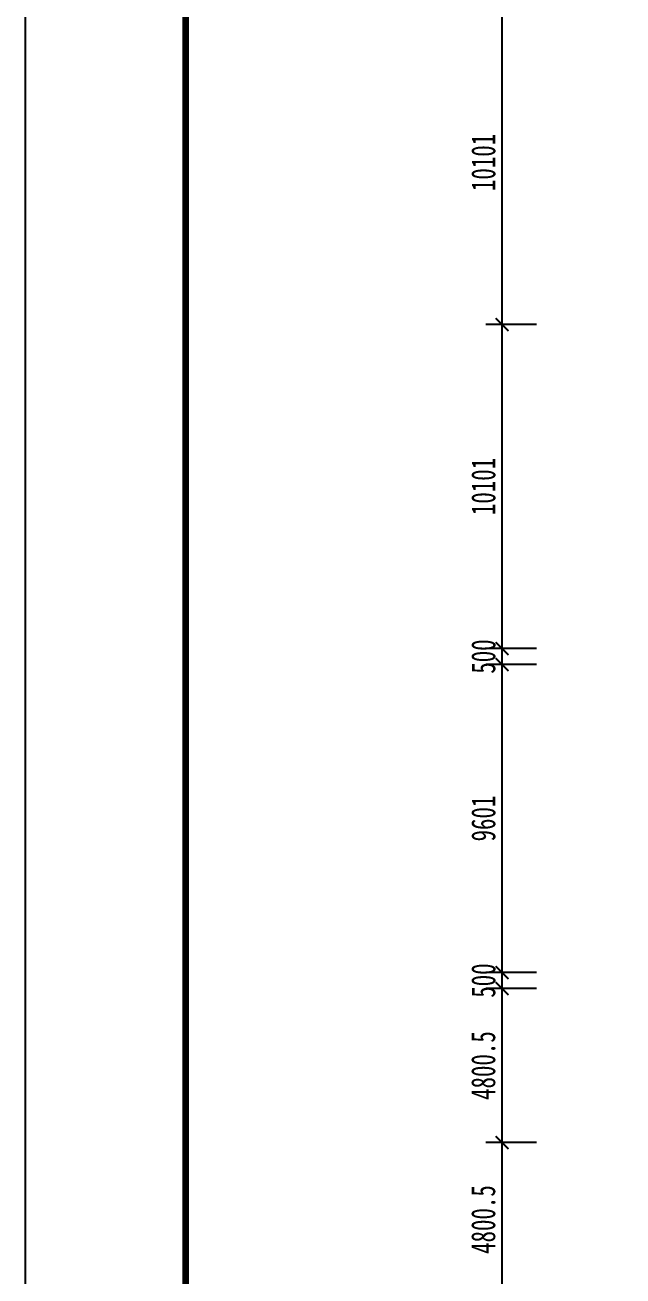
# Model space of a CAD drawing. Header units: millimetres. Extents: x -299291 to 688124, y -407813 to 623474.
# Drawn here: x 152495 to 171130, y 177568 to 216564 of the extents above; entities that cross this region are included whole.
import ezdxf

# ---------------------------------------------------------------- set-up
doc = ezdxf.new("R2010")
doc.units = ezdxf.units.MM
doc.layers.add('边框粗', color=7, linetype='Continuous', lineweight=100)
doc.styles.add('长仿宋', font='simfang.ttf', dxfattribs={"width": 0.7})
doc.dimstyles.new('副本ISO-25', dxfattribs={"dimtxt": 750, "dimasz": 400, "dimexe": 500, "dimexo": 200, "dimgap": 200, "dimtad": 1, "dimdec": 1, "dimdsep": 46, "dimtxsty": '长仿宋', "dimblk": 'ARCHTICK', "dimcen": 200, "dimadec": 0, "dimazin": 0, "dimtfac": 1, "dimtdec": 1, "dimtmove": 0, "dimatfit": 3, "dimldrblk": 'ARCHTICK', "dimfxl": 1, "dimarcsym": 0})

# ---------------------------------------------------------------- blocks, each defined once
blk = doc.blocks.new('_ArchTick')
at = {"color": 0, "linetype": 'ByBlock', "lineweight": 25, "const_width": 0.15}
blk.add_lwpolyline([(-0.5, -0.5), (0.5, 0.5)], dxfattribs=at)
blk = doc.blocks.new('*D44')
at = {"layer": 'Defpoints', "color": 0, "lineweight": -2, "ltscale": 10, "transparency": 16777216}
for p, q in [((168434, 181727), (166861, 181727)), ((167361, 176926), (167361, 181727)), ((168434, 176926), (166861, 176926))]:
    blk.add_line(p, q, dxfattribs=at)
at = {"layer": 'Defpoints', "color": 0, "ltscale": 10, "transparency": 16777216}
for p in [(167361, 181727), (168634, 181727), (168634, 176926)]:
    blk.add_point(p, dxfattribs=at)
at = {"layer": 'Defpoints', "color": 0, "lineweight": -2, "ltscale": 10, "transparency": 16777216, "xscale": 400, "yscale": 400, "zscale": 400}
for p, rotation in [((167361, 181727), 90), ((167361, 176926), 270)]:
    blk.add_blockref('_ArchTick', p, dxfattribs=dict(at, rotation=rotation))
at = {"layer": 'Defpoints', "color": 0, "ltscale": 10, "transparency": 16777216, "insert": (166779, 179327), "char_height": 750, "attachment_point": 5, "rotation": 90, "style": '长仿宋'}
blk.add_mtext('4800.5', dxfattribs=at)
blk = doc.blocks.new('*D45')
at = {"layer": 'Defpoints', "color": 0, "lineweight": -2, "ltscale": 10, "transparency": 16777216}
for p, q in [((168434, 186527), (166861, 186527)), ((167361, 181727), (167361, 186527)), ((168434, 181727), (166861, 181727))]:
    blk.add_line(p, q, dxfattribs=at)
at = {"layer": 'Defpoints', "color": 0, "ltscale": 10, "transparency": 16777216}
for p in [(167361, 186527), (168634, 186527), (168634, 181727)]:
    blk.add_point(p, dxfattribs=at)
at = {"layer": 'Defpoints', "color": 0, "lineweight": -2, "ltscale": 10, "transparency": 16777216, "xscale": 400, "yscale": 400, "zscale": 400}
for p, rotation in [((167361, 186527), 90), ((167361, 181727), 270)]:
    blk.add_blockref('_ArchTick', p, dxfattribs=dict(at, rotation=rotation))
at = {"layer": 'Defpoints', "color": 0, "ltscale": 10, "transparency": 16777216, "insert": (166779, 184127), "char_height": 750, "attachment_point": 5, "rotation": 90, "style": '长仿宋'}
blk.add_mtext('4800.5', dxfattribs=at)
blk = doc.blocks.new('*D46')
at = {"color": 0, "lineweight": -2, "ltscale": 10, "transparency": 16777216}
for p, q in [((168434, 187027), (166861, 187027)), ((167361, 186527), (167361, 187027)), ((168434, 186527), (166861, 186527))]:
    blk.add_line(p, q, dxfattribs=at)
at = {"layer": 'Defpoints', "color": 0, "ltscale": 10, "transparency": 16777216}
for p in [(167361, 187027), (168634, 187027), (168634, 186527)]:
    blk.add_point(p, dxfattribs=at)
at = {"color": 0, "lineweight": -2, "ltscale": 10, "transparency": 16777216, "xscale": 400, "yscale": 400, "zscale": 400}
for p, rotation in [((167361, 187027), 90), ((167361, 186527), 270)]:
    blk.add_blockref('_ArchTick', p, dxfattribs=dict(at, rotation=rotation))
at = {"color": 0, "ltscale": 10, "transparency": 16777216, "insert": (166782, 186777), "char_height": 750, "attachment_point": 5, "rotation": 90, "style": '长仿宋'}
blk.add_mtext('500', dxfattribs=at)
blk = doc.blocks.new('*D47')
at = {"color": 0, "lineweight": -2, "ltscale": 10, "transparency": 16777216}
for p, q in [((168434, 196628), (166861, 196628)), ((167361, 187027), (167361, 196628)), ((168434, 187027), (166861, 187027))]:
    blk.add_line(p, q, dxfattribs=at)
at = {"layer": 'Defpoints', "color": 0, "ltscale": 10, "transparency": 16777216}
for p in [(167361, 196628), (168634, 196628), (168634, 187027)]:
    blk.add_point(p, dxfattribs=at)
at = {"color": 0, "lineweight": -2, "ltscale": 10, "transparency": 16777216, "xscale": 400, "yscale": 400, "zscale": 400}
for p, rotation in [((167361, 196628), 90), ((167361, 187027), 270)]:
    blk.add_blockref('_ArchTick', p, dxfattribs=dict(at, rotation=rotation))
at = {"color": 0, "ltscale": 10, "transparency": 16777216, "insert": (166782, 191828), "char_height": 750, "attachment_point": 5, "rotation": 90, "style": '长仿宋'}
blk.add_mtext('9601', dxfattribs=at)
blk = doc.blocks.new('*D48')
at = {"color": 0, "lineweight": -2, "ltscale": 10, "transparency": 16777216}
for p, q in [((168434, 197128), (166861, 197128)), ((167361, 196628), (167361, 197128)), ((168434, 196628), (166861, 196628))]:
    blk.add_line(p, q, dxfattribs=at)
at = {"layer": 'Defpoints', "color": 0, "ltscale": 10, "transparency": 16777216}
for p in [(167361, 197128), (168634, 197128), (168634, 196628)]:
    blk.add_point(p, dxfattribs=at)
at = {"color": 0, "lineweight": -2, "ltscale": 10, "transparency": 16777216, "xscale": 400, "yscale": 400, "zscale": 400}
for p, rotation in [((167361, 197128), 90), ((167361, 196628), 270)]:
    blk.add_blockref('_ArchTick', p, dxfattribs=dict(at, rotation=rotation))
at = {"color": 0, "ltscale": 10, "transparency": 16777216, "insert": (166782, 196878), "char_height": 750, "attachment_point": 5, "rotation": 90, "style": '长仿宋'}
blk.add_mtext('500', dxfattribs=at)
blk = doc.blocks.new('*D49')
at = {"color": 0, "lineweight": -2, "ltscale": 10, "transparency": 16777216}
for p, q in [((168434, 207229), (166861, 207229)), ((167361, 197128), (167361, 207229)), ((168434, 197128), (166861, 197128))]:
    blk.add_line(p, q, dxfattribs=at)
at = {"layer": 'Defpoints', "color": 0, "ltscale": 10, "transparency": 16777216}
for p in [(167361, 207229), (168634, 207229), (168634, 197128)]:
    blk.add_point(p, dxfattribs=at)
at = {"color": 0, "lineweight": -2, "ltscale": 10, "transparency": 16777216, "xscale": 400, "yscale": 400, "zscale": 400}
for p, rotation in [((167361, 207229), 90), ((167361, 197128), 270)]:
    blk.add_blockref('_ArchTick', p, dxfattribs=dict(at, rotation=rotation))
at = {"color": 0, "ltscale": 10, "transparency": 16777216, "insert": (166782, 202179), "char_height": 750, "attachment_point": 5, "rotation": 90, "style": '长仿宋'}
blk.add_mtext('10101', dxfattribs=at)
blk = doc.blocks.new('*D50')
at = {"color": 0, "lineweight": -2, "ltscale": 10, "transparency": 16777216}
for p, q in [((168434, 217330), (166861, 217330)), ((167361, 207229), (167361, 217330)), ((168434, 207229), (166861, 207229))]:
    blk.add_line(p, q, dxfattribs=at)
at = {"layer": 'Defpoints', "color": 0, "ltscale": 10, "transparency": 16777216}
for p in [(167361, 217330), (168634, 217330), (168634, 207229)]:
    blk.add_point(p, dxfattribs=at)
at = {"color": 0, "lineweight": -2, "ltscale": 10, "transparency": 16777216, "xscale": 400, "yscale": 400, "zscale": 400}
for p, rotation in [((167361, 217330), 90), ((167361, 207229), 270)]:
    blk.add_blockref('_ArchTick', p, dxfattribs=dict(at, rotation=rotation))
at = {"color": 0, "ltscale": 10, "transparency": 16777216, "insert": (166782, 212280), "char_height": 750, "attachment_point": 5, "rotation": 90, "style": '长仿宋'}
blk.add_mtext('10101', dxfattribs=at)

msp = doc.modelspace()

# ---------------------------------------------------------------- linework, layer by layer
msp.add_lwpolyline([(152495.43, 142585.556), (320695.43, 142585.556), (320695.43, 261385.556), (152495.43, 261385.556)], close=True)
at = {"layer": '边框粗', "lineweight": 100}
msp.add_line((157495.43, 259385.556), (157495.43, 144585.556), dxfattribs=at)

# ---------------------------------------------------------------- dimensions: what is measured, and where the dimension line sits
at = {"ltscale": 10}
for base, p1, p2, picture, middle in [((167360.82, 217330.406), (168634.493, 207229.406), (168634.493, 217330.406), '*D50', (166781.534, 212279.906)), ((167360.82, 207229.406), (168634.493, 197128.406), (168634.493, 207229.406), '*D49', (166781.534, 202178.906)), ((167360.82, 196628.406), (168634.493, 187027.406), (168634.493, 196628.406), '*D47', (166781.534, 191827.906))]:
    dim = msp.add_linear_dim(base=base, p1=p1, p2=p2, angle=90, dimstyle='副本ISO-25', dxfattribs=at)
    dim.commit()
    dim.dimension.update_dxf_attribs({"geometry": picture, "text_midpoint": middle})
for base, p1, p2, picture, middle in [((167360.82, 197128.406), (168634.493, 196628.406), (168634.493, 197128.406), '*D48', (167360.82, 196878.406)), ((167360.82, 187027.406), (168634.493, 186527.406), (168634.493, 187027.406), '*D46', (167360.82, 186777.406))]:
    dim = msp.add_linear_dim(base=base, p1=p1, p2=p2, angle=90, dimstyle='副本ISO-25', dxfattribs=at)
    dim.commit()
    dim.dimension.update_dxf_attribs({"geometry": picture, "text_midpoint": middle, "dimtype": 160})
at = {"layer": 'Defpoints', "ltscale": 10}
for base, p1, p2, picture, middle in [((167360.82, 186527.406), (168634.493, 181726.906), (168634.493, 186527.406), '*D45', (166779.391, 184127.156)), ((167360.82, 181726.906), (168634.493, 176926.406), (168634.493, 181726.906), '*D44', (166779.391, 179326.656))]:
    dim = msp.add_linear_dim(base=base, p1=p1, p2=p2, angle=90, dimstyle='副本ISO-25', dxfattribs=at)
    dim.commit()
    dim.dimension.update_dxf_attribs({"geometry": picture, "text_midpoint": middle})

doc.saveas('drawing.dxf')
